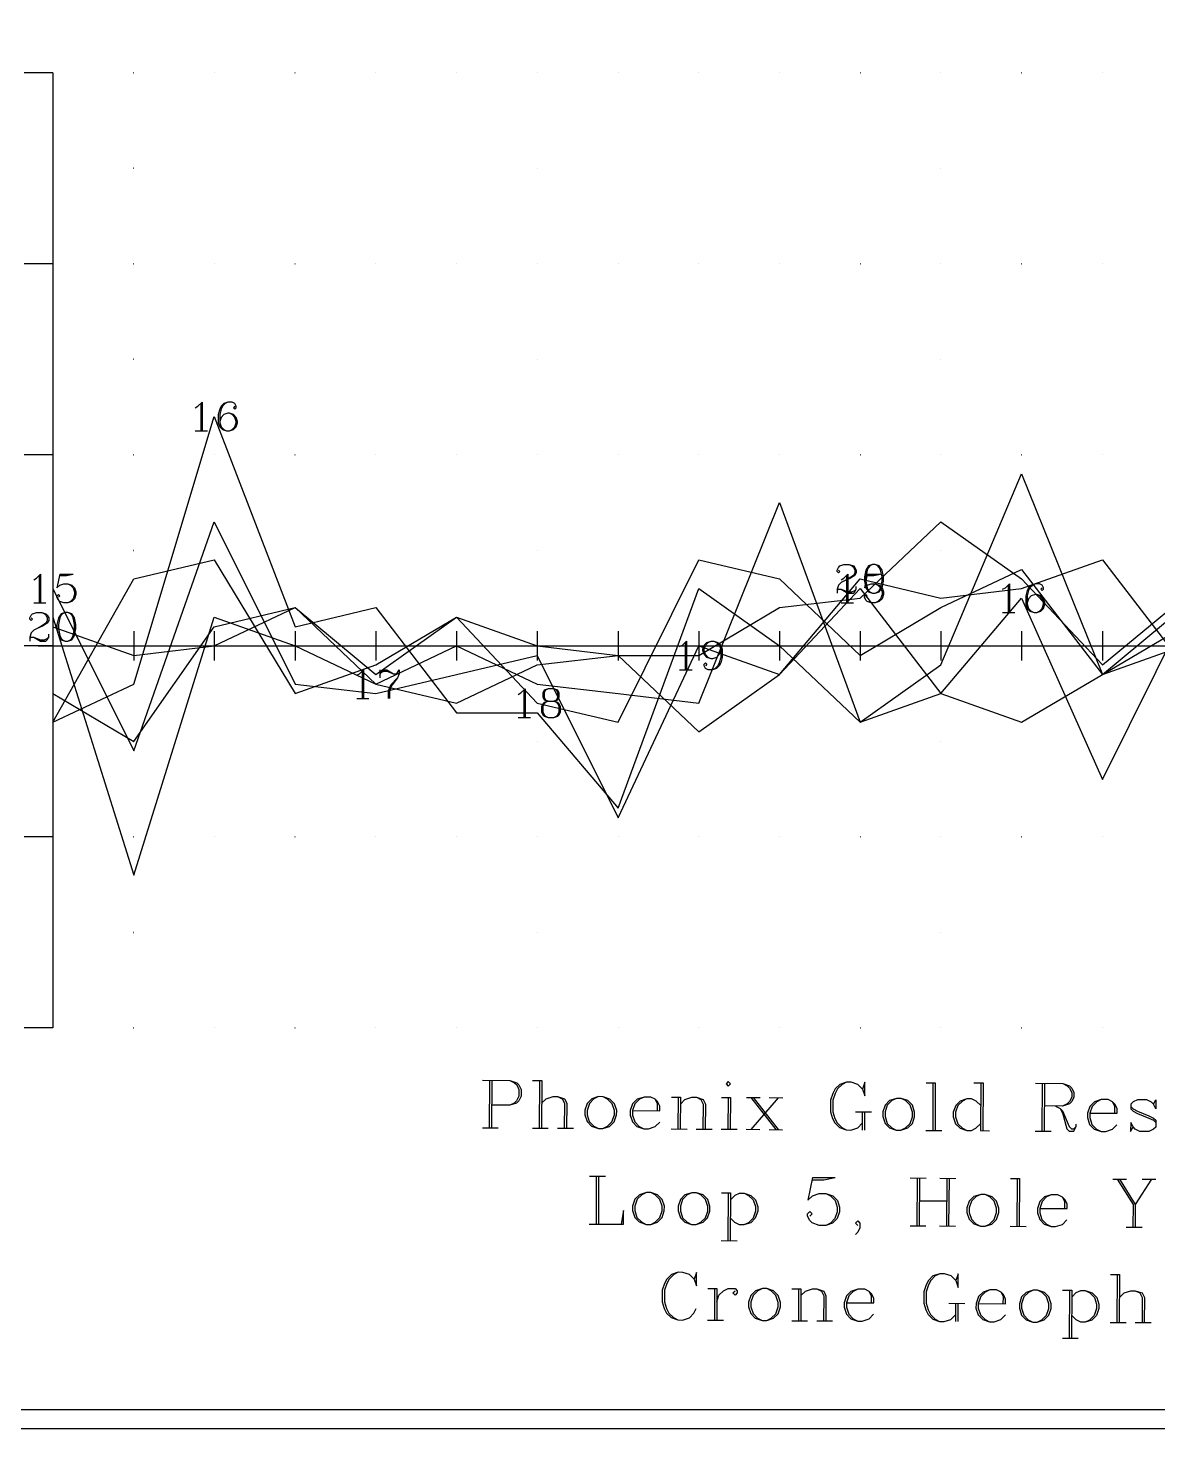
# Model space of a CAD drawing. Extents: x 10 to 200, y 0 to 250.
# Drawn here: x 39.7 to 98.8, y 0 to 73.3 of the extents above; entities that cross this region are included whole.
import ezdxf

# ---------------------------------------------------------------- set-up
doc = ezdxf.new("R2010")
doc.units = 0
doc.linetypes.add('1', pattern=[0])
for name, color, linetype in [('1', 7, '1'), ('2', 7, '1'), ('3', 7, '1')]:
    doc.layers.add(name, color=color, linetype=linetype)

msp = doc.modelspace()

# ---------------------------------------------------------------- linework, layer by layer
at = {"layer": '1'}
for p, q in [((41, 71), (39.5, 71)), ((41, 71), (41, 21)), ((41, 61), (39.5, 61)), ((48.74, 53.68), (48.74, 52.25)), ((48.45, 52.25), (49.09, 52.25)), ((41, 51), (39.5, 51)), ((41.36, 44.75), (41.21, 44.04)), ((41.36, 44.75), (42.07, 44.75)), ((83.61, 44.75), (83.47, 44.04)), ((83.61, 44.75), (84.32, 44.75)), ((40.29, 44.68), (40.29, 43.25)), ((82.54, 44.68), (82.54, 43.25)), ((90.99, 44.18), (90.99, 42.75)), ((40, 43.25), (40.64, 43.25)), ((82.25, 43.25), (82.9, 43.25)), ((90.7, 42.75), (91.35, 42.75)), ((41, 41.76), (41, 40.24)), ((45.23, 41.76), (45.23, 40.24)), ((49.45, 41.76), (49.45, 40.24)), ((53.68, 41.76), (53.68, 40.24)), ((57.9, 41.76), (57.9, 40.24)), ((62.13, 41.76), (62.13, 40.24)), ((66.35, 41.76), (66.35, 40.24)), ((70.58, 41.76), (70.58, 40.24)), ((74.09, 41.18), (74.09, 39.75)), ((74.8, 41.76), (74.8, 40.24)), ((79.03, 41.76), (79.03, 40.24)), ((83.25, 41.76), (83.25, 40.24)), ((87.48, 41.76), (87.48, 40.24)), ((91.7, 41.76), (91.7, 40.24)), ((95.93, 41.76), (95.93, 40.24)), ((41, 41), (39.5, 41)), ((40.24, 41), (41.76, 41)), ((44.46, 41), (45.99, 41)), ((48.69, 41), (50.21, 41)), ((52.91, 41), (54.44, 41)), ((57.14, 41), (58.66, 41)), ((61.36, 41), (62.89, 41)), ((65.59, 41), (67.11, 41)), ((69.82, 41), (71.34, 41)), ((74.04, 41), (75.56, 41)), ((78.27, 41), (79.79, 41)), ((82.49, 41), (84.02, 41)), ((86.72, 41), (88.24, 41)), ((90.94, 41), (92.47, 41)), ((95.17, 41), (96.69, 41)), ((57.19, 39.68), (57.19, 38.25)), ((58.12, 39.75), (58.12, 39.32)), ((73.8, 39.75), (74.45, 39.75)), ((56.9, 38.25), (57.54, 38.25)), ((65.64, 38.68), (65.64, 37.25)), ((65.35, 37.25), (65.99, 37.25)), ((41, 31), (39.5, 31)), ((41, 21), (39.5, 21))]:
    msp.add_line(p, q, dxfattribs=at)
for points in [[(48.45, 53.46), (48.59, 53.54), (48.81, 53.75), (48.81, 52.25)], [(50.52, 53.54), (50.45, 53.46), (50.52, 53.39), (50.59, 53.46), (50.59, 53.54), (50.52, 53.68), (50.38, 53.75), (50.16, 53.75), (49.95, 53.68), (49.81, 53.54), (49.74, 53.39), (49.66, 53.11), (49.66, 52.68), (49.74, 52.46), (49.88, 52.32), (50.09, 52.25), (50.24, 52.25), (50.45, 52.32), (50.59, 52.46), (50.66, 52.68), (50.66, 52.75), (50.59, 52.96), (50.45, 53.11), (50.24, 53.18), (50.16, 53.18), (49.95, 53.11), (49.81, 52.96), (49.74, 52.75)], [(50.16, 53.75), (50.02, 53.68), (49.88, 53.54), (49.81, 53.39), (49.74, 53.11), (49.74, 52.68), (49.81, 52.46), (49.95, 52.32), (50.09, 52.25)], [(41, 37), (45.23, 39), (49.45, 53), (53.68, 42), (57.9, 43), (62.13, 37.5), (66.35, 37.5), (70.58, 32.5), (74.8, 44), (79.03, 41), (83.25, 37), (87.48, 38.5), (91.7, 43.5), (95.93, 34), (100.15, 42.5)], [(50.24, 52.25), (50.38, 52.32), (50.52, 52.46), (50.59, 52.68), (50.59, 52.75), (50.52, 52.96), (50.38, 53.11), (50.24, 53.18)], [(41, 42.5), (45.23, 29), (49.45, 42.5), (53.68, 41), (57.9, 39), (62.13, 41), (66.35, 39), (70.58, 38.5), (74.8, 38), (79.03, 48.5), (83.25, 37), (87.48, 40), (91.7, 50), (95.93, 39.5), (100.15, 42)], [(41, 44), (45.23, 35.5), (49.45, 47.5), (53.68, 39), (57.9, 38.5), (62.13, 39.5), (66.35, 40.5), (70.58, 32), (74.8, 41), (79.03, 39.5), (83.25, 44), (87.48, 38.5), (91.7, 37), (95.93, 39.5), (100.15, 41)], [(41, 37), (45.23, 44.5), (49.45, 45.5), (53.68, 38.5), (57.9, 40), (62.13, 42.5), (66.35, 41), (70.58, 40.5), (74.8, 40.5), (79.03, 43), (83.25, 43.5), (87.48, 47.5), (91.7, 44.5), (95.93, 40), (100.15, 43.5)], [(41, 38.5), (45.23, 36), (49.45, 42), (53.68, 43), (57.9, 39.5), (62.13, 42.5), (66.35, 38), (70.58, 37), (74.8, 45.5), (79.03, 44.5), (83.25, 40.5), (87.48, 43), (91.7, 45), (95.93, 39.5), (100.15, 43)], [(41, 42), (45.23, 40.5), (49.45, 41), (53.68, 43), (57.9, 39), (62.13, 38), (66.35, 40), (70.58, 40.5), (74.8, 36.5), (79.03, 39.5), (83.25, 44.5), (87.48, 43.5), (91.7, 44), (95.93, 45.5), (100.15, 40)], [(40, 44.46), (40.14, 44.54), (40.36, 44.75), (40.36, 43.25)], [(41.36, 44.68), (41.71, 44.68), (42.07, 44.75)], [(82.11, 44.96), (82.18, 44.89), (82.11, 44.82), (82.04, 44.89), (82.04, 44.96), (82.11, 45.11), (82.18, 45.18), (82.4, 45.25), (82.68, 45.25), (82.9, 45.18), (82.97, 45.11), (83.04, 44.96), (83.04, 44.82), (82.97, 44.68), (82.75, 44.54), (82.4, 44.39), (82.25, 44.32), (82.11, 44.18), (82.04, 43.96), (82.04, 43.75)], [(82.25, 44.46), (82.4, 44.54), (82.61, 44.75), (82.61, 43.25)], [(82.68, 45.25), (82.82, 45.18), (82.9, 45.11), (82.97, 44.96), (82.97, 44.82), (82.9, 44.68), (82.68, 44.54), (82.4, 44.39)], [(83.9, 45.25), (83.68, 45.18), (83.54, 44.96), (83.47, 44.61), (83.47, 44.39), (83.54, 44.04), (83.68, 43.82), (83.9, 43.75), (84.04, 43.75), (84.25, 43.82), (84.4, 44.04), (84.47, 44.39), (84.47, 44.61), (84.4, 44.96), (84.25, 45.18), (84.04, 45.25), (83.9, 45.25)], [(83.9, 45.25), (83.75, 45.18), (83.68, 45.11), (83.61, 44.96), (83.54, 44.61), (83.54, 44.39), (83.61, 44.04), (83.68, 43.89), (83.75, 43.82), (83.9, 43.75)], [(83.61, 44.68), (83.97, 44.68), (84.32, 44.75)], [(84.04, 43.75), (84.18, 43.82), (84.25, 43.89), (84.32, 44.04), (84.4, 44.39), (84.4, 44.61), (84.32, 44.96), (84.25, 45.11), (84.18, 45.18), (84.04, 45.25)], [(41.21, 44.04), (41.36, 44.18), (41.57, 44.25), (41.79, 44.25), (42, 44.18), (42.14, 44.04), (42.21, 43.82), (42.21, 43.68), (42.14, 43.46), (42, 43.32), (41.79, 43.25), (41.57, 43.25), (41.36, 43.32), (41.29, 43.39), (41.21, 43.54), (41.21, 43.61), (41.29, 43.68), (41.36, 43.61), (41.29, 43.54)], [(41.79, 44.25), (41.93, 44.18), (42.07, 44.04), (42.14, 43.82), (42.14, 43.68), (42.07, 43.46), (41.93, 43.32), (41.79, 43.25)], [(82.25, 43.96), (82.61, 43.75), (82.9, 43.75), (82.97, 43.82), (83.04, 43.96), (83.04, 44.11)], [(83.47, 44.04), (83.61, 44.18), (83.82, 44.25), (84.04, 44.25), (84.25, 44.18), (84.4, 44.04), (84.47, 43.82), (84.47, 43.68), (84.4, 43.46), (84.25, 43.32), (84.04, 43.25), (83.82, 43.25), (83.61, 43.32), (83.54, 43.39), (83.47, 43.54), (83.47, 43.61), (83.54, 43.68), (83.61, 43.61), (83.54, 43.54)], [(84.04, 44.25), (84.18, 44.18), (84.32, 44.04), (84.4, 43.82), (84.4, 43.68), (84.32, 43.46), (84.18, 43.32), (84.04, 43.25)], [(90.7, 43.96), (90.85, 44.04), (91.06, 44.25), (91.06, 42.75)], [(92.78, 44.04), (92.7, 43.96), (92.78, 43.89), (92.85, 43.96), (92.85, 44.04), (92.78, 44.18), (92.63, 44.25), (92.42, 44.25), (92.2, 44.18), (92.06, 44.04), (91.99, 43.89), (91.92, 43.61), (91.92, 43.18), (91.99, 42.96), (92.13, 42.82), (92.35, 42.75), (92.49, 42.75), (92.7, 42.82), (92.85, 42.96), (92.92, 43.18), (92.92, 43.25), (92.85, 43.46), (92.7, 43.61), (92.49, 43.68), (92.42, 43.68), (92.2, 43.61), (92.06, 43.46), (91.99, 43.25)], [(92.42, 44.25), (92.28, 44.18), (92.13, 44.04), (92.06, 43.89), (91.99, 43.61), (91.99, 43.18), (92.06, 42.96), (92.2, 42.82), (92.35, 42.75)], [(82.04, 43.89), (82.11, 43.96), (82.25, 43.96), (82.61, 43.82), (82.82, 43.82), (82.97, 43.89), (83.04, 43.96)], [(92.49, 42.75), (92.63, 42.82), (92.78, 42.96), (92.85, 43.18), (92.85, 43.25), (92.78, 43.46), (92.63, 43.61), (92.49, 43.68)], [(39.86, 42.46), (39.93, 42.39), (39.86, 42.32), (39.79, 42.39), (39.79, 42.46), (39.86, 42.61), (39.93, 42.68), (40.14, 42.75), (40.43, 42.75), (40.64, 42.68), (40.71, 42.61), (40.79, 42.46), (40.79, 42.32), (40.71, 42.18), (40.5, 42.04), (40.14, 41.89), (40, 41.82), (39.86, 41.68), (39.79, 41.46), (39.79, 41.25)], [(40.43, 42.75), (40.57, 42.68), (40.64, 42.61), (40.71, 42.46), (40.71, 42.32), (40.64, 42.18), (40.43, 42.04), (40.14, 41.89)], [(41.64, 42.75), (41.43, 42.68), (41.29, 42.46), (41.21, 42.11), (41.21, 41.89), (41.29, 41.54), (41.43, 41.32), (41.64, 41.25), (41.79, 41.25), (42, 41.32), (42.14, 41.54), (42.21, 41.89), (42.21, 42.11), (42.14, 42.46), (42, 42.68), (41.79, 42.75), (41.64, 42.75)], [(41.64, 42.75), (41.5, 42.68), (41.43, 42.61), (41.36, 42.46), (41.29, 42.11), (41.29, 41.89), (41.36, 41.54), (41.43, 41.39), (41.5, 41.32), (41.64, 41.25)], [(41.79, 41.25), (41.93, 41.32), (42, 41.39), (42.07, 41.54), (42.14, 41.89), (42.14, 42.11), (42.07, 42.46), (42, 42.61), (41.93, 42.68), (41.79, 42.75)], [(39.79, 41.39), (39.86, 41.46), (40, 41.46), (40.36, 41.32), (40.57, 41.32), (40.71, 41.39), (40.79, 41.46)], [(40, 41.46), (40.36, 41.25), (40.64, 41.25), (40.71, 41.32), (40.79, 41.46), (40.79, 41.61)], [(73.8, 40.96), (73.95, 41.04), (74.16, 41.25), (74.16, 39.75)], [(75.95, 40.75), (75.87, 40.54), (75.73, 40.39), (75.52, 40.32), (75.45, 40.32), (75.23, 40.39), (75.09, 40.54), (75.02, 40.75), (75.02, 40.82), (75.09, 41.04), (75.23, 41.18), (75.45, 41.25), (75.59, 41.25), (75.8, 41.18), (75.95, 41.04), (76.02, 40.82), (76.02, 40.39), (75.95, 40.11), (75.87, 39.96), (75.73, 39.82), (75.52, 39.75), (75.3, 39.75), (75.16, 39.82), (75.09, 39.96), (75.09, 40.04), (75.16, 40.11), (75.23, 40.04), (75.16, 39.96)], [(75.45, 40.32), (75.3, 40.39), (75.16, 40.54), (75.09, 40.75), (75.09, 40.82), (75.16, 41.04), (75.3, 41.18), (75.45, 41.25)], [(75.59, 41.25), (75.73, 41.18), (75.87, 41.04), (75.95, 40.82), (75.95, 40.39), (75.87, 40.11), (75.8, 39.96), (75.66, 39.82), (75.52, 39.75)], [(41, 41), (45.23, 41), (49.45, 41), (53.68, 41), (57.9, 41), (62.13, 41), (66.35, 41), (70.58, 41), (74.8, 41), (79.03, 41), (83.25, 41), (87.48, 41), (91.7, 41), (95.93, 41), (100.15, 41)], [(56.9, 39.46), (57.04, 39.54), (57.26, 39.75), (57.26, 38.25)], [(58.12, 39.46), (58.19, 39.61), (58.33, 39.75), (58.47, 39.75), (58.83, 39.54), (58.97, 39.54), (59.04, 39.61), (59.12, 39.75)], [(58.19, 39.61), (58.33, 39.68), (58.47, 39.68), (58.83, 39.54)], [(59.12, 39.75), (59.12, 39.54), (59.04, 39.32), (58.76, 38.96), (58.69, 38.82), (58.62, 38.61), (58.62, 38.25)], [(59.04, 39.32), (58.69, 38.96), (58.62, 38.82), (58.54, 38.61), (58.54, 38.25)], [(65.35, 38.46), (65.49, 38.54), (65.71, 38.75), (65.71, 37.25)], [(66.92, 38.75), (66.71, 38.68), (66.64, 38.54), (66.64, 38.32), (66.71, 38.18), (66.92, 38.11), (67.21, 38.11), (67.42, 38.18), (67.49, 38.32), (67.49, 38.54), (67.42, 38.68), (67.21, 38.75), (66.92, 38.75)], [(66.92, 38.75), (66.78, 38.68), (66.71, 38.54), (66.71, 38.32), (66.78, 38.18), (66.92, 38.11)], [(67.21, 38.11), (67.35, 38.18), (67.42, 38.32), (67.42, 38.54), (67.35, 38.68), (67.21, 38.75)], [(66.92, 38.11), (66.71, 38.04), (66.64, 37.96), (66.57, 37.82), (66.57, 37.54), (66.64, 37.39), (66.71, 37.32), (66.92, 37.25), (67.21, 37.25), (67.42, 37.32), (67.49, 37.39), (67.57, 37.54), (67.57, 37.82), (67.49, 37.96), (67.42, 38.04), (67.21, 38.11)], [(66.92, 38.11), (66.78, 38.04), (66.71, 37.96), (66.64, 37.82), (66.64, 37.54), (66.71, 37.39), (66.78, 37.32), (66.92, 37.25)], [(67.21, 37.25), (67.35, 37.32), (67.42, 37.39), (67.49, 37.54), (67.49, 37.82), (67.42, 37.96), (67.35, 38.04), (67.21, 38.11)]]:
    msp.add_lwpolyline(points, dxfattribs=at)
at = {"layer": '2'}
for p, q in [((63.85, 18.26), (63.83, 15.76)), ((63.97, 18.26), (63.95, 15.76)), ((66.11, 18.25), (66.59, 18.25)), ((66.47, 18.25), (66.45, 15.75)), ((66.59, 18.25), (66.57, 15.75)), ((86.7, 18.13), (87.18, 18.13)), ((87.06, 18.13), (87.05, 15.63)), ((87.18, 18.13), (87.17, 15.63)), ((89.2, 18.12), (89.68, 18.12)), ((89.56, 18.12), (89.55, 15.62)), ((89.68, 18.12), (89.67, 15.62)), ((92.78, 18.1), (92.76, 15.6)), ((92.9, 18.1), (92.88, 15.6)), ((73.37, 17.37), (73.84, 17.37)), ((73.72, 17.37), (73.71, 15.71)), ((73.84, 17.37), (73.83, 15.7)), ((75.99, 17.36), (76.46, 17.36)), ((76.34, 17.36), (76.33, 15.69)), ((76.46, 17.36), (76.45, 15.69)), ((77.3, 17.35), (78.01, 17.35)), ((78.96, 17.34), (77.52, 15.68)), ((77.53, 17.35), (78.83, 15.68)), ((77.65, 17.35), (78.95, 15.68)), ((78.49, 17.35), (79.2, 17.34)), ((83.01, 16.61), (83.84, 16.6)), ((83.36, 16.6), (83.36, 15.65)), ((83.48, 16.6), (83.48, 15.65)), ((63.48, 15.76), (64.31, 15.76)), ((66.1, 15.75), (66.93, 15.74)), ((67.41, 15.74), (68.24, 15.74)), ((73.36, 15.71), (74.19, 15.7)), ((74.67, 15.7), (75.5, 15.7)), ((75.98, 15.69), (76.81, 15.69)), ((77.29, 15.69), (78, 15.68)), ((78.48, 15.68), (79.19, 15.67)), ((86.69, 15.63), (87.52, 15.63)), ((89.55, 15.62), (90.02, 15.61)), ((92.41, 15.6), (93.24, 15.6)), ((69.09, 13.23), (69.92, 13.23)), ((69.44, 13.23), (69.43, 10.73)), ((69.56, 13.23), (69.55, 10.73)), ((80.75, 13.17), (80.51, 11.98)), ((80.75, 13.17), (81.94, 13.16)), ((85.87, 13.14), (86.7, 13.13)), ((86.23, 13.14), (86.21, 10.64)), ((86.35, 13.13), (86.33, 10.64)), ((87.42, 13.13), (88.25, 13.12)), ((87.78, 13.13), (87.76, 10.63)), ((87.9, 13.13), (87.88, 10.63)), ((91.11, 13.11), (91.59, 13.11)), ((91.47, 13.11), (91.45, 10.61)), ((91.59, 13.11), (91.57, 10.61)), ((96.47, 13.08), (97.18, 13.07)), ((98.49, 13.07), (97.65, 11.76)), ((98.01, 13.07), (98.73, 13.07)), ((75.99, 12.36), (76.46, 12.36)), ((76.34, 12.36), (76.33, 9.86)), ((76.46, 12.36), (76.45, 9.86)), ((86.34, 11.94), (87.77, 11.94)), ((85.86, 10.64), (86.69, 10.63)), ((87.41, 10.63), (88.24, 10.62)), ((91.1, 10.61), (91.93, 10.6)), ((97.17, 10.57), (98, 10.57)), ((75.97, 9.86), (76.81, 9.85)), ((96.35, 8.08), (96.82, 8.08)), ((96.7, 8.08), (96.69, 5.58)), ((96.82, 8.08), (96.81, 5.58)), ((75.27, 7.36), (75.75, 7.36)), ((75.63, 7.36), (75.62, 5.69)), ((75.75, 7.36), (75.74, 5.69)), ((79.68, 7.34), (80.15, 7.34)), ((80.03, 7.34), (80.02, 5.67)), ((80.15, 7.34), (80.14, 5.67)), ((93.84, 7.26), (94.32, 7.26)), ((94.2, 7.26), (94.19, 4.76)), ((94.32, 7.26), (94.31, 4.76)), ((87.89, 6.58), (88.72, 6.57)), ((88.24, 6.58), (88.24, 5.62)), ((88.36, 6.58), (88.36, 5.62)), ((75.26, 5.7), (76.1, 5.69)), ((79.67, 5.67), (80.5, 5.67)), ((80.98, 5.66), (81.81, 5.66)), ((96.33, 5.58), (97.17, 5.57)), ((97.64, 5.57), (98.48, 5.57)), ((93.83, 4.76), (94.66, 4.76))]:
    msp.add_line(p, q, dxfattribs=at)
for points in [[(11, 1), (11, 249), (199, 249), (199, 1), (11, 1)], [(41, 71), (41, 71), (41, 71), (41, 71), (41, 71)], [(45.23, 71), (45.22, 71), (45.22, 71), (45.23, 71), (45.23, 71)], [(45.23, 71), (45.22, 71), (45.22, 71), (45.23, 71), (45.23, 71)], [(49.45, 71), (49.45, 71), (49.45, 71), (49.45, 71), (49.45, 71)], [(53.68, 71), (53.67, 71), (53.67, 71), (53.68, 71), (53.68, 71)], [(57.9, 71), (57.9, 71), (57.9, 71), (57.9, 71), (57.9, 71)], [(62.13, 71), (62.13, 71), (62.13, 71), (62.13, 71), (62.13, 71)], [(66.35, 71), (66.35, 71), (66.35, 71), (66.35, 71), (66.35, 71)], [(66.35, 71), (66.35, 71), (66.35, 71), (66.35, 71), (66.35, 71)], [(70.58, 71), (70.58, 71), (70.58, 71), (70.58, 71), (70.58, 71)], [(74.8, 71), (74.8, 71), (74.8, 71), (74.8, 71), (74.8, 71)], [(79.03, 71), (79.03, 71), (79.03, 71), (79.03, 71), (79.03, 71)], [(83.26, 71), (83.25, 71), (83.25, 71), (83.26, 71), (83.26, 71)], [(87.48, 71), (87.48, 71), (87.48, 71), (87.48, 71), (87.48, 71)], [(87.48, 71), (87.48, 71), (87.48, 71), (87.48, 71), (87.48, 71)], [(91.71, 71), (91.7, 71), (91.7, 71), (91.71, 71), (91.71, 71)], [(95.93, 71), (95.93, 71), (95.93, 71), (95.93, 71), (95.93, 71)], [(45.23, 66), (45.22, 66), (45.22, 66), (45.23, 66), (45.23, 66)], [(66.35, 66), (66.35, 66), (66.35, 66), (66.35, 66), (66.35, 66)], [(87.48, 66), (87.48, 66), (87.48, 66), (87.48, 66), (87.48, 66)], [(41, 61), (41, 61), (41, 61), (41, 61), (41, 61)], [(45.23, 61), (45.22, 61), (45.22, 61), (45.23, 61), (45.23, 61)], [(45.23, 61), (45.22, 61), (45.22, 61), (45.23, 61), (45.23, 61)], [(49.45, 61), (49.45, 61), (49.45, 61), (49.45, 61), (49.45, 61)], [(53.68, 61), (53.67, 61), (53.67, 61), (53.68, 61), (53.68, 61)], [(57.9, 61), (57.9, 61), (57.9, 61), (57.9, 61), (57.9, 61)], [(62.13, 61), (62.13, 61), (62.13, 61), (62.13, 61), (62.13, 61)], [(66.35, 61), (66.35, 61), (66.35, 61), (66.35, 61), (66.35, 61)], [(66.35, 61), (66.35, 61), (66.35, 61), (66.35, 61), (66.35, 61)], [(70.58, 61), (70.58, 61), (70.58, 61), (70.58, 61), (70.58, 61)], [(74.8, 61), (74.8, 61), (74.8, 61), (74.8, 61), (74.8, 61)], [(79.03, 61), (79.03, 61), (79.03, 61), (79.03, 61), (79.03, 61)], [(83.26, 61), (83.25, 61), (83.25, 61), (83.26, 61), (83.26, 61)], [(87.48, 61), (87.48, 61), (87.48, 61), (87.48, 61), (87.48, 61)], [(87.48, 61), (87.48, 61), (87.48, 61), (87.48, 61), (87.48, 61)], [(91.71, 61), (91.7, 61), (91.7, 61), (91.71, 61), (91.71, 61)], [(95.93, 61), (95.93, 61), (95.93, 61), (95.93, 61), (95.93, 61)], [(45.23, 56), (45.22, 56), (45.22, 56), (45.23, 56), (45.23, 56)], [(66.35, 56), (66.35, 56), (66.35, 56), (66.35, 56), (66.35, 56)], [(87.48, 56), (87.48, 56), (87.48, 56), (87.48, 56), (87.48, 56)], [(41, 51), (41, 51), (41, 51), (41, 51), (41, 51)], [(45.23, 51), (45.22, 51), (45.22, 51), (45.23, 51), (45.23, 51)], [(45.23, 51), (45.22, 51), (45.22, 51), (45.23, 51), (45.23, 51)], [(49.45, 51), (49.45, 51), (49.45, 51), (49.45, 51), (49.45, 51)], [(53.68, 51), (53.67, 51), (53.67, 51), (53.68, 51), (53.68, 51)], [(57.9, 51), (57.9, 51), (57.9, 51), (57.9, 51), (57.9, 51)], [(62.13, 51), (62.13, 51), (62.13, 51), (62.13, 51), (62.13, 51)], [(66.35, 51), (66.35, 51), (66.35, 51), (66.35, 51), (66.35, 51)], [(66.35, 51), (66.35, 51), (66.35, 51), (66.35, 51), (66.35, 51)], [(70.58, 51), (70.58, 51), (70.58, 51), (70.58, 51), (70.58, 51)], [(74.8, 51), (74.8, 51), (74.8, 51), (74.8, 51), (74.8, 51)], [(79.03, 51), (79.03, 51), (79.03, 51), (79.03, 51), (79.03, 51)], [(83.26, 51), (83.25, 51), (83.25, 51), (83.26, 51), (83.26, 51)], [(87.48, 51), (87.48, 51), (87.48, 51), (87.48, 51), (87.48, 51)], [(87.48, 51), (87.48, 51), (87.48, 51), (87.48, 51), (87.48, 51)], [(91.71, 51), (91.7, 51), (91.7, 51), (91.71, 51), (91.71, 51)], [(95.93, 51), (95.93, 51), (95.93, 51), (95.93, 51), (95.93, 51)], [(45.23, 46), (45.22, 46), (45.22, 46), (45.23, 46), (45.23, 46)], [(66.35, 46), (66.35, 46), (66.35, 46), (66.35, 46), (66.35, 46)], [(87.48, 46), (87.48, 46), (87.48, 46), (87.48, 46), (87.48, 46)], [(41, 41), (41, 41), (41, 41), (41, 41), (41, 41)], [(45.23, 41), (45.22, 41), (45.22, 41), (45.23, 41), (45.23, 41)], [(45.23, 41), (45.22, 41), (45.22, 41), (45.23, 41), (45.23, 41)], [(49.45, 41), (49.45, 41), (49.45, 41), (49.45, 41), (49.45, 41)], [(53.68, 41), (53.67, 41), (53.67, 41), (53.68, 41), (53.68, 41)], [(57.9, 41), (57.9, 41), (57.9, 41), (57.9, 41), (57.9, 41)], [(62.13, 41), (62.13, 41), (62.13, 41), (62.13, 41), (62.13, 41)], [(66.35, 41), (66.35, 41), (66.35, 41), (66.35, 41), (66.35, 41)], [(66.35, 41), (66.35, 41), (66.35, 41), (66.35, 41), (66.35, 41)], [(70.58, 41), (70.58, 41), (70.58, 41), (70.58, 41), (70.58, 41)], [(74.8, 41), (74.8, 41), (74.8, 41), (74.8, 41), (74.8, 41)], [(79.03, 41), (79.03, 41), (79.03, 41), (79.03, 41), (79.03, 41)], [(83.26, 41), (83.25, 41), (83.25, 41), (83.26, 41), (83.26, 41)], [(87.48, 41), (87.48, 41), (87.48, 41), (87.48, 41), (87.48, 41)], [(87.48, 41), (87.48, 41), (87.48, 41), (87.48, 41), (87.48, 41)], [(91.71, 41), (91.7, 41), (91.7, 41), (91.71, 41), (91.71, 41)], [(95.93, 41), (95.93, 41), (95.93, 41), (95.93, 41), (95.93, 41)], [(45.23, 36), (45.22, 36), (45.22, 36), (45.23, 36), (45.23, 36)], [(66.35, 36), (66.35, 36), (66.35, 36), (66.35, 36), (66.35, 36)], [(87.48, 36), (87.48, 36), (87.48, 36), (87.48, 36), (87.48, 36)], [(41, 31), (41, 31), (41, 31), (41, 31), (41, 31)], [(45.23, 31), (45.22, 31), (45.22, 31), (45.23, 31), (45.23, 31)], [(45.23, 31), (45.22, 31), (45.22, 31), (45.23, 31), (45.23, 31)], [(49.45, 31), (49.45, 31), (49.45, 31), (49.45, 31), (49.45, 31)], [(53.68, 31), (53.67, 31), (53.67, 31), (53.68, 31), (53.68, 31)], [(57.9, 31), (57.9, 31), (57.9, 31), (57.9, 31), (57.9, 31)], [(62.13, 31), (62.13, 31), (62.13, 31), (62.13, 31), (62.13, 31)], [(66.35, 31), (66.35, 31), (66.35, 31), (66.35, 31), (66.35, 31)], [(66.35, 31), (66.35, 31), (66.35, 31), (66.35, 31), (66.35, 31)], [(70.58, 31), (70.58, 31), (70.58, 31), (70.58, 31), (70.58, 31)], [(74.8, 31), (74.8, 31), (74.8, 31), (74.8, 31), (74.8, 31)], [(79.03, 31), (79.03, 31), (79.03, 31), (79.03, 31), (79.03, 31)], [(83.26, 31), (83.25, 31), (83.25, 31), (83.26, 31), (83.26, 31)], [(87.48, 31), (87.48, 31), (87.48, 31), (87.48, 31), (87.48, 31)], [(87.48, 31), (87.48, 31), (87.48, 31), (87.48, 31), (87.48, 31)], [(91.71, 31), (91.7, 31), (91.7, 31), (91.71, 31), (91.71, 31)], [(95.93, 31), (95.93, 31), (95.93, 31), (95.93, 31), (95.93, 31)], [(45.23, 26), (45.22, 26), (45.22, 26), (45.23, 26), (45.23, 26)], [(66.35, 26), (66.35, 26), (66.35, 26), (66.35, 26), (66.35, 26)], [(87.48, 26), (87.48, 26), (87.48, 26), (87.48, 26), (87.48, 26)], [(41, 21), (41, 21), (41, 21), (41, 21), (41, 21)], [(45.23, 21), (45.22, 21), (45.22, 21), (45.23, 21), (45.23, 21)], [(45.23, 21), (45.22, 21), (45.22, 21), (45.23, 21), (45.23, 21)], [(49.45, 21), (49.45, 21), (49.45, 21), (49.45, 21), (49.45, 21)], [(53.68, 21), (53.67, 21), (53.67, 21), (53.68, 21), (53.68, 21)], [(57.9, 21), (57.9, 21), (57.9, 21), (57.9, 21), (57.9, 21)], [(62.13, 21), (62.13, 21), (62.13, 21), (62.13, 21), (62.13, 21)], [(66.35, 21), (66.35, 21), (66.35, 21), (66.35, 21), (66.35, 21)], [(66.35, 21), (66.35, 21), (66.35, 21), (66.35, 21), (66.35, 21)], [(70.58, 21), (70.58, 21), (70.58, 21), (70.58, 21), (70.58, 21)], [(74.8, 21), (74.8, 21), (74.8, 21), (74.8, 21), (74.8, 21)], [(79.03, 21), (79.03, 21), (79.03, 21), (79.03, 21), (79.03, 21)], [(83.26, 21), (83.25, 21), (83.25, 21), (83.26, 21), (83.26, 21)], [(87.48, 21), (87.48, 21), (87.48, 21), (87.48, 21), (87.48, 21)], [(87.48, 21), (87.48, 21), (87.48, 21), (87.48, 21), (87.48, 21)], [(91.71, 21), (91.7, 21), (91.7, 21), (91.71, 21), (91.71, 21)], [(95.93, 21), (95.93, 21), (95.93, 21), (95.93, 21), (95.93, 21)], [(63.49, 18.26), (64.92, 18.25), (65.28, 18.13), (65.39, 18.01), (65.51, 17.78), (65.51, 17.42), (65.39, 17.18), (65.27, 17.06), (64.91, 16.95), (63.96, 16.95)], [(64.92, 18.25), (65.16, 18.13), (65.28, 18.01), (65.39, 17.78), (65.39, 17.42), (65.27, 17.18), (65.15, 17.06), (64.91, 16.95)], [(76.35, 18.19), (76.23, 18.07), (76.35, 17.95), (76.47, 18.07), (76.35, 18.19)], [(83.37, 17.79), (83.49, 17.44), (83.49, 18.15), (83.37, 17.79), (83.13, 18.03), (82.78, 18.15), (82.54, 18.16), (82.18, 18.04), (81.94, 17.8), (81.82, 17.57), (81.7, 17.21), (81.7, 16.61), (81.81, 16.26), (81.93, 16.02), (82.17, 15.78), (82.52, 15.66), (82.76, 15.65), (83.12, 15.77), (83.36, 16.01)], [(82.54, 18.16), (82.3, 18.04), (82.06, 17.8), (81.94, 17.56), (81.82, 17.21), (81.82, 16.61), (81.93, 16.25), (82.05, 16.02), (82.29, 15.78), (82.52, 15.66)], [(92.42, 18.1), (93.85, 18.09), (94.2, 17.97), (94.32, 17.85), (94.44, 17.61), (94.44, 17.38), (94.32, 17.14), (94.2, 17.02), (93.84, 16.9), (92.89, 16.91)], [(93.85, 18.09), (94.08, 17.97), (94.2, 17.85), (94.32, 17.61), (94.32, 17.38), (94.2, 17.14), (94.08, 17.02), (93.84, 16.9)], [(66.58, 17.05), (66.82, 17.29), (67.18, 17.41), (67.41, 17.41), (67.77, 17.29), (67.89, 17.05), (67.88, 15.74)], [(67.41, 17.41), (67.65, 17.29), (67.77, 17.05), (67.76, 15.74)], [(69.56, 17.4), (69.2, 17.28), (68.96, 17.04), (68.84, 16.69), (68.84, 16.45), (68.96, 16.09), (69.19, 15.85), (69.55, 15.73), (69.79, 15.73), (70.14, 15.84), (70.38, 16.08), (70.5, 16.44), (70.51, 16.68), (70.39, 17.03), (70.15, 17.27), (69.8, 17.39), (69.56, 17.4)], [(69.56, 17.4), (69.32, 17.28), (69.08, 17.04), (68.96, 16.68), (68.96, 16.45), (69.07, 16.09), (69.31, 15.85), (69.55, 15.73)], [(69.79, 15.73), (70.03, 15.85), (70.26, 16.08), (70.39, 16.44), (70.39, 16.68), (70.27, 17.03), (70.03, 17.27), (69.8, 17.39)], [(71.34, 16.67), (72.77, 16.66), (72.77, 16.9), (72.65, 17.14), (72.53, 17.26), (72.3, 17.38), (71.94, 17.38), (71.58, 17.27), (71.34, 17.03), (71.22, 16.67), (71.22, 16.43), (71.34, 16.08), (71.57, 15.84), (71.93, 15.72), (72.17, 15.71), (72.53, 15.83), (72.76, 16.07)], [(71.94, 17.38), (71.7, 17.26), (71.46, 17.03), (71.34, 16.67), (71.34, 16.43), (71.45, 16.08), (71.69, 15.84), (71.93, 15.72)], [(72.65, 16.66), (72.65, 17.02), (72.53, 17.26)], [(73.84, 17.01), (74.08, 17.25), (74.44, 17.37), (74.68, 17.37), (75.03, 17.25), (75.15, 17.01), (75.14, 15.7)], [(74.68, 17.37), (74.91, 17.25), (75.03, 17.01), (75.02, 15.7)], [(85.15, 17.31), (84.79, 17.19), (84.56, 16.95), (84.43, 16.6), (84.43, 16.36), (84.55, 16), (84.79, 15.76), (85.14, 15.64), (85.38, 15.64), (85.74, 15.76), (85.98, 15.99), (86.1, 16.35), (86.1, 16.59), (85.98, 16.95), (85.75, 17.19), (85.39, 17.31), (85.15, 17.31)], [(85.15, 17.31), (84.91, 17.19), (84.67, 16.95), (84.55, 16.6), (84.55, 16.36), (84.67, 16), (84.91, 15.76), (85.14, 15.64)], [(85.38, 15.64), (85.62, 15.76), (85.86, 15.99), (85.98, 16.35), (85.98, 16.59), (85.86, 16.95), (85.63, 17.19), (85.39, 17.31)], [(89.56, 16.93), (89.32, 17.17), (89.08, 17.29), (88.84, 17.29), (88.49, 17.17), (88.25, 16.93), (88.12, 16.58), (88.12, 16.34), (88.24, 15.98), (88.48, 15.74), (88.83, 15.62), (89.07, 15.62), (89.31, 15.74), (89.55, 15.97)], [(88.84, 17.29), (88.6, 17.17), (88.36, 16.93), (88.24, 16.58), (88.24, 16.34), (88.36, 15.98), (88.6, 15.74), (88.83, 15.62)], [(93.48, 16.9), (93.72, 16.78), (93.84, 16.66), (94.19, 15.83), (94.31, 15.71), (94.43, 15.71), (94.55, 15.83)], [(95.27, 16.54), (96.7, 16.53), (96.7, 16.77), (96.58, 17.01), (96.46, 17.13), (96.22, 17.25), (95.87, 17.25), (95.51, 17.13), (95.27, 16.89), (95.15, 16.54), (95.15, 16.3), (95.26, 15.94), (95.5, 15.7), (95.86, 15.58), (96.1, 15.58), (96.45, 15.7), (96.69, 15.93)], [(95.87, 17.25), (95.63, 17.13), (95.39, 16.89), (95.27, 16.54), (95.27, 16.3), (95.38, 15.94), (95.62, 15.7), (95.86, 15.58)], [(96.58, 16.53), (96.58, 16.89), (96.46, 17.13)], [(97.41, 16.88), (97.53, 16.76), (97.77, 16.64), (98.36, 16.4), (98.6, 16.28), (98.72, 16.16), (98.72, 15.8), (98.6, 15.69), (98.36, 15.57), (97.88, 15.57), (97.64, 15.69), (97.53, 15.81), (97.41, 16.05), (97.4, 15.57), (97.53, 15.81)], [(98.6, 17), (98.72, 17.23), (98.72, 16.76), (98.6, 17), (98.49, 17.11), (98.25, 17.24), (97.77, 17.24), (97.53, 17.12), (97.41, 17), (97.41, 16.76), (97.53, 16.64), (97.77, 16.52), (98.36, 16.28), (98.6, 16.16), (98.72, 16.04)], [(93.72, 16.78), (93.84, 16.55), (94.07, 15.71), (94.19, 15.59), (94.43, 15.59), (94.55, 15.83), (94.55, 15.95)], [(80.75, 13.05), (81.35, 13.04), (81.94, 13.16)], [(96.7, 13.08), (97.53, 11.76), (97.52, 10.57)], [(96.82, 13.08), (97.65, 11.76), (97.64, 10.57)], [(72.06, 12.38), (71.7, 12.26), (71.46, 12.03), (71.34, 11.67), (71.34, 11.43), (71.45, 11.08), (71.69, 10.84), (72.05, 10.71), (72.29, 10.71), (72.64, 10.83), (72.88, 11.07), (73, 11.42), (73.01, 11.66), (72.89, 12.02), (72.65, 12.26), (72.3, 12.38), (72.06, 12.38)], [(72.06, 12.38), (71.82, 12.26), (71.58, 12.03), (71.46, 11.67), (71.46, 11.43), (71.57, 11.07), (71.81, 10.84), (72.05, 10.71)], [(72.29, 10.71), (72.53, 10.83), (72.76, 11.07), (72.89, 11.42), (72.89, 11.66), (72.77, 12.02), (72.53, 12.26), (72.3, 12.38)], [(74.44, 12.37), (74.08, 12.25), (73.84, 12.01), (73.72, 11.66), (73.72, 11.42), (73.84, 11.06), (74.07, 10.82), (74.43, 10.7), (74.67, 10.7), (75.03, 10.82), (75.26, 11.05), (75.39, 11.41), (75.39, 11.65), (75.27, 12.01), (75.03, 12.25), (74.68, 12.37), (74.44, 12.37)], [(74.44, 12.37), (74.2, 12.25), (73.96, 12.01), (73.84, 11.66), (73.84, 11.42), (73.95, 11.06), (74.19, 10.82), (74.43, 10.7)], [(74.67, 10.7), (74.91, 10.82), (75.15, 11.05), (75.27, 11.41), (75.27, 11.65), (75.15, 12.01), (74.91, 12.25), (74.68, 12.37)], [(76.46, 12), (76.7, 12.24), (76.94, 12.35), (77.18, 12.35), (77.53, 12.23), (77.77, 11.99), (77.89, 11.63), (77.89, 11.4), (77.76, 11.04), (77.52, 10.8), (77.17, 10.69), (76.93, 10.69), (76.69, 10.81), (76.45, 11.05)], [(77.18, 12.35), (77.41, 12.23), (77.65, 11.99), (77.77, 11.64), (77.77, 11.4), (77.65, 11.04), (77.41, 10.8), (77.17, 10.69)], [(80.51, 11.98), (80.75, 12.21), (81.11, 12.33), (81.46, 12.33), (81.82, 12.21), (82.06, 11.97), (82.17, 11.61), (82.17, 11.37), (82.05, 11.02), (81.81, 10.78), (81.45, 10.66), (81.1, 10.66), (80.74, 10.79), (80.62, 10.91), (80.5, 11.14), (80.5, 11.26), (80.62, 11.38), (80.74, 11.26), (80.62, 11.14)], [(81.46, 12.33), (81.7, 12.21), (81.94, 11.97), (82.05, 11.61), (82.05, 11.37), (81.93, 11.02), (81.69, 10.78), (81.45, 10.66)], [(89.56, 12.28), (89.2, 12.17), (88.96, 11.93), (88.84, 11.57), (88.84, 11.34), (88.95, 10.98), (89.19, 10.74), (89.55, 10.62), (89.79, 10.62), (90.14, 10.73), (90.38, 10.97), (90.5, 11.33), (90.51, 11.56), (90.39, 11.92), (90.15, 12.16), (89.8, 12.28), (89.56, 12.28)], [(89.56, 12.28), (89.32, 12.17), (89.08, 11.93), (88.96, 11.57), (88.96, 11.33), (89.07, 10.98), (89.31, 10.74), (89.55, 10.62)], [(89.79, 10.62), (90.02, 10.73), (90.26, 10.97), (90.39, 11.33), (90.39, 11.56), (90.27, 11.92), (90.03, 12.16), (89.8, 12.28)], [(92.65, 11.55), (94.08, 11.54), (94.08, 11.78), (93.96, 12.02), (93.84, 12.14), (93.6, 12.26), (93.25, 12.26), (92.89, 12.15), (92.65, 11.91), (92.53, 11.55), (92.53, 11.31), (92.65, 10.96), (92.88, 10.72), (93.24, 10.6), (93.48, 10.6), (93.83, 10.71), (94.07, 10.95)], [(93.25, 12.26), (93.01, 12.15), (92.77, 11.91), (92.65, 11.55), (92.65, 11.31), (92.76, 10.96), (93, 10.72), (93.24, 10.6)], [(93.96, 11.54), (93.96, 11.9), (93.84, 12.14)], [(69.07, 10.73), (70.86, 10.72), (70.86, 11.44), (70.74, 10.72)], [(83.12, 10.65), (83, 10.77), (83.12, 10.89), (83.24, 10.77), (83.24, 10.53), (83.12, 10.3), (83, 10.18)], [(74.56, 7.84), (74.68, 7.49), (74.68, 8.2), (74.56, 7.84), (74.32, 8.08), (73.97, 8.2), (73.73, 8.21), (73.37, 8.09), (73.13, 7.85), (73.01, 7.61), (72.89, 7.26), (72.89, 6.66), (73, 6.3), (73.12, 6.07), (73.36, 5.83), (73.71, 5.71), (73.95, 5.7), (74.31, 5.82), (74.55, 6.06), (74.67, 6.3)], [(73.73, 8.21), (73.49, 8.09), (73.25, 7.85), (73.13, 7.61), (73.01, 7.26), (73.01, 6.66), (73.12, 6.3), (73.24, 6.07), (73.48, 5.83), (73.71, 5.71)], [(88.25, 7.77), (88.37, 7.41), (88.37, 8.12), (88.25, 7.77), (88.01, 8.01), (87.66, 8.13), (87.42, 8.13), (87.06, 8.01), (86.82, 7.78), (86.7, 7.54), (86.58, 7.18), (86.58, 6.59), (86.69, 6.23), (86.81, 5.99), (87.05, 5.75), (87.41, 5.63), (87.64, 5.63), (88, 5.74), (88.24, 5.98)], [(87.42, 8.13), (87.18, 8.01), (86.94, 7.77), (86.82, 7.54), (86.7, 7.18), (86.7, 6.59), (86.81, 6.23), (86.93, 5.99), (87.17, 5.75), (87.41, 5.63)], [(75.74, 6.65), (75.86, 7), (76.1, 7.24), (76.34, 7.36), (76.7, 7.36), (76.82, 7.24), (76.82, 7.12), (76.7, 7), (76.58, 7.12), (76.7, 7.24)], [(78.13, 7.35), (77.77, 7.23), (77.53, 6.99), (77.41, 6.64), (77.41, 6.4), (77.53, 6.04), (77.76, 5.8), (78.12, 5.68), (78.36, 5.68), (78.72, 5.8), (78.95, 6.03), (79.08, 6.39), (79.08, 6.63), (78.96, 6.99), (78.72, 7.23), (78.37, 7.35), (78.13, 7.35)], [(78.13, 7.35), (77.89, 7.23), (77.65, 6.99), (77.53, 6.64), (77.53, 6.4), (77.65, 6.04), (77.88, 5.8), (78.12, 5.68)], [(78.36, 5.68), (78.6, 5.8), (78.84, 6.03), (78.96, 6.39), (78.96, 6.63), (78.84, 6.99), (78.6, 7.23), (78.37, 7.35)], [(80.15, 6.98), (80.39, 7.22), (80.75, 7.33), (80.99, 7.33), (81.34, 7.21), (81.46, 6.97), (81.45, 5.66)], [(80.99, 7.33), (81.22, 7.21), (81.34, 6.97), (81.33, 5.66)], [(82.53, 6.61), (83.96, 6.6), (83.96, 6.84), (83.84, 7.08), (83.72, 7.2), (83.49, 7.32), (83.13, 7.32), (82.77, 7.2), (82.53, 6.97), (82.41, 6.61), (82.41, 6.37), (82.53, 6.01), (82.76, 5.77), (83.12, 5.65), (83.36, 5.65), (83.72, 5.77), (83.95, 6.01)], [(83.13, 7.32), (82.89, 7.2), (82.65, 6.97), (82.53, 6.61), (82.53, 6.37), (82.65, 6.01), (82.88, 5.77), (83.12, 5.65)], [(83.84, 6.6), (83.84, 6.96), (83.72, 7.2)], [(89.43, 6.57), (90.86, 6.56), (90.86, 6.8), (90.75, 7.04), (90.63, 7.16), (90.39, 7.28), (90.03, 7.28), (89.68, 7.16), (89.44, 6.93), (89.32, 6.57), (89.31, 6.33), (89.43, 5.97), (89.67, 5.74), (90.02, 5.61), (90.26, 5.61), (90.62, 5.73), (90.86, 5.97)], [(90.03, 7.28), (89.79, 7.16), (89.56, 6.93), (89.43, 6.57), (89.43, 6.33), (89.55, 5.97), (89.79, 5.73), (90.02, 5.61)], [(90.74, 6.56), (90.75, 6.92), (90.63, 7.16)], [(92.3, 7.27), (91.94, 7.15), (91.7, 6.91), (91.58, 6.56), (91.58, 6.32), (91.69, 5.96), (91.93, 5.72), (92.29, 5.6), (92.52, 5.6), (92.88, 5.72), (93.12, 5.95), (93.24, 6.31), (93.24, 6.55), (93.13, 6.91), (92.89, 7.15), (92.53, 7.27), (92.3, 7.27)], [(92.3, 7.27), (92.06, 7.15), (91.82, 6.91), (91.7, 6.56), (91.69, 6.32), (91.81, 5.96), (92.05, 5.72), (92.29, 5.6)], [(92.52, 5.6), (92.76, 5.72), (93, 5.95), (93.12, 6.31), (93.12, 6.55), (93.01, 6.91), (92.77, 7.15), (92.53, 7.27)], [(94.32, 6.9), (94.56, 7.14), (94.8, 7.25), (95.03, 7.25), (95.39, 7.13), (95.63, 6.89), (95.74, 6.53), (95.74, 6.3), (95.62, 5.94), (95.38, 5.7), (95.02, 5.59), (94.79, 5.59), (94.55, 5.71), (94.31, 5.95)], [(95.03, 7.25), (95.27, 7.13), (95.51, 6.89), (95.62, 6.54), (95.62, 6.3), (95.5, 5.94), (95.26, 5.7), (95.02, 5.59)], [(96.82, 6.89), (97.06, 7.12), (97.41, 7.24), (97.65, 7.24), (98.01, 7.12), (98.13, 6.88), (98.12, 5.57)], [(97.65, 7.24), (97.89, 7.12), (98.01, 6.88), (98, 5.57)]]:
    msp.add_lwpolyline(points, dxfattribs=at)
at = {"layer": '3'}
msp.add_lwpolyline([(10, 0), (10, 250), (200, 250), (200, 0), (10, 0)], dxfattribs=at)

doc.saveas('drawing.dxf')
